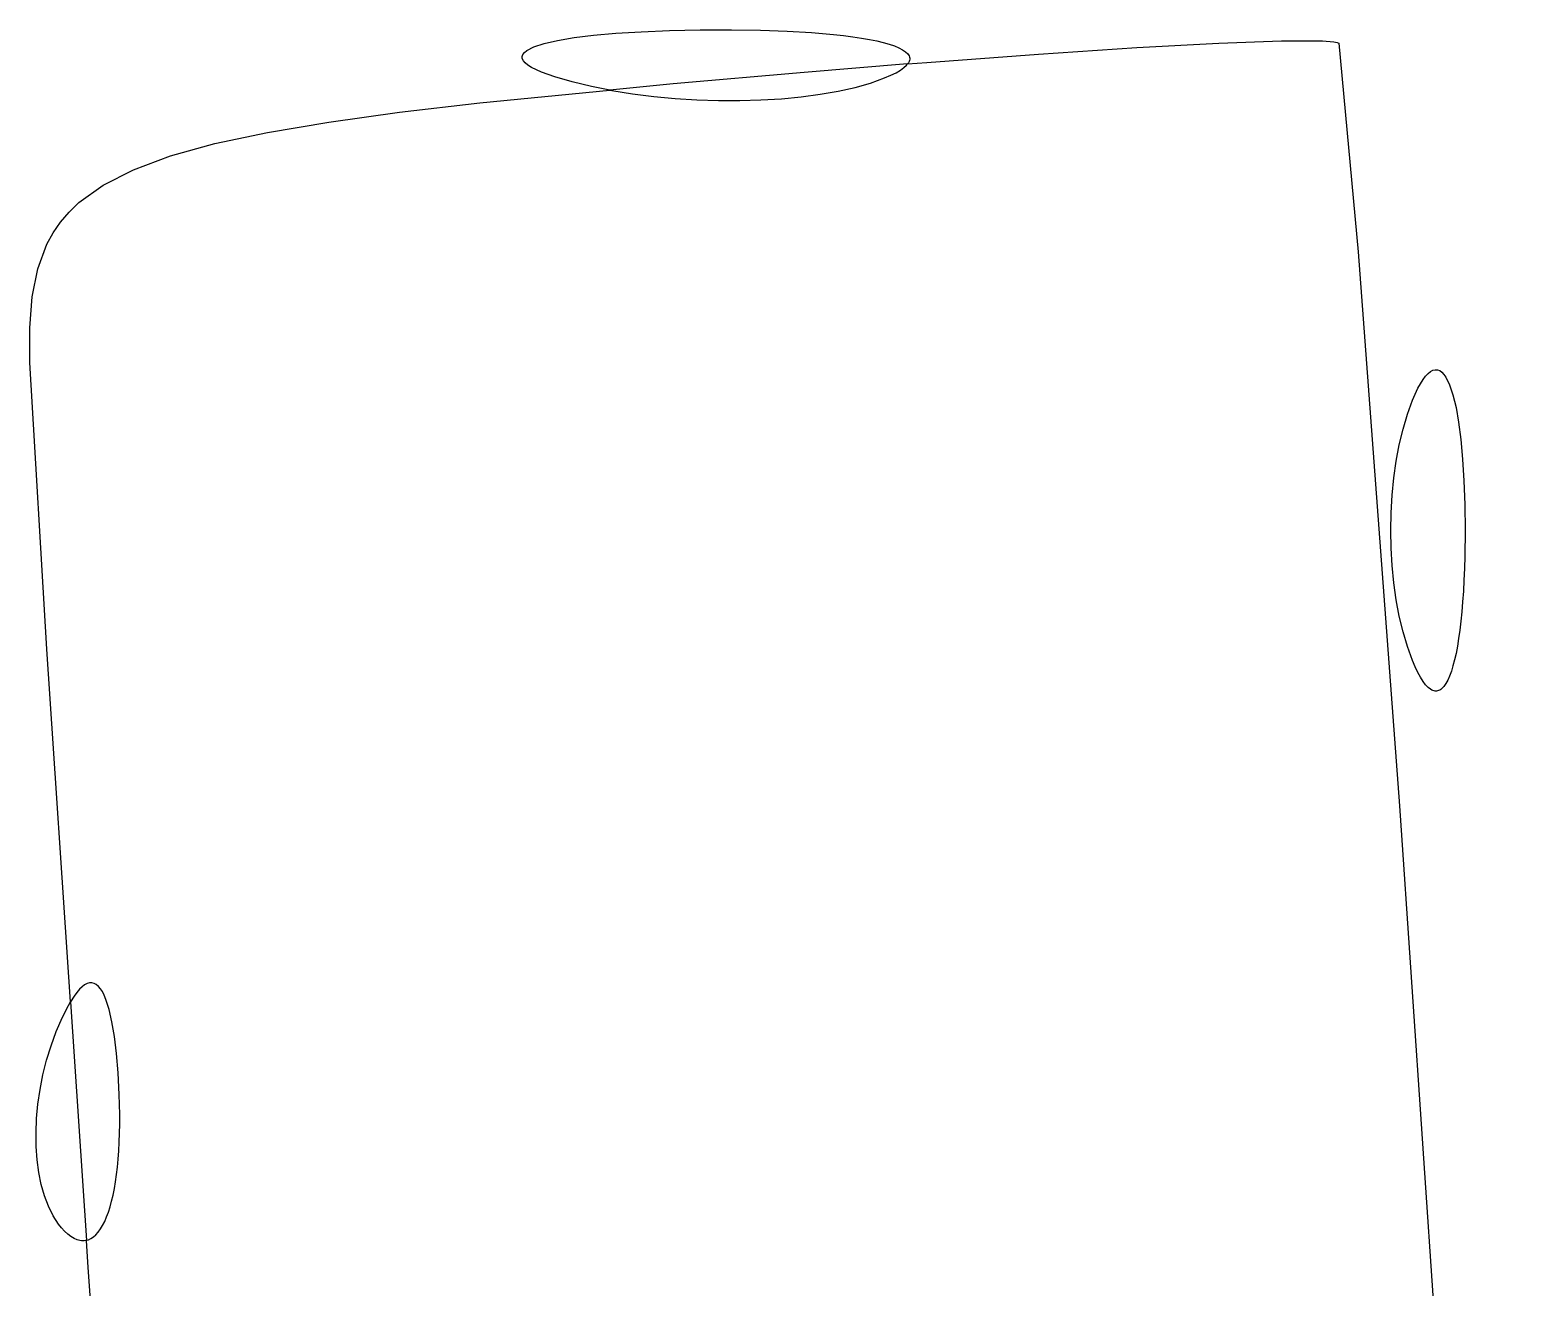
# Model space of a CAD drawing. Extents: x 70.3 to 133.4, y -81.7 to -32.
# Drawn here: x 71.3632 to 71.477, y -65.2707 to -65.1749 of the extents above; entities that cross this region are included whole.
import ezdxf

# ---------------------------------------------------------------- set-up
doc = ezdxf.new("R2010")
doc.units = 0
doc.layers.add('BLACK', color=7, linetype='CONTINUOUS')

msp = doc.modelspace()

# ---------------------------------------------------------------- linework, layer by layer
at = {"layer": 'BLACK', "linetype": 'CONTINUOUS'}
for p, q in [((71.40982, -65.175055), (71.411964, -65.17497)), ((71.411964, -65.17497), (71.414317, -65.174921)), ((71.414317, -65.174921), (71.416692, -65.174912)), ((71.416692, -65.174912), (71.418901, -65.174943)), ((71.418901, -65.174943), (71.420937, -65.175012)), ((71.401624, -65.176204), (71.402409, -65.175946)), ((71.402409, -65.175946), (71.403434, -65.175712)), ((71.403434, -65.175712), (71.404692, -65.175504)), ((71.404692, -65.175504), (71.406179, -65.175324)), ((71.406179, -65.175324), (71.40789, -65.175174)), ((71.40789, -65.175174), (71.40982, -65.175055)), ((71.420937, -65.175012), (71.422792, -65.175119)), ((71.422792, -65.175119), (71.424459, -65.17526)), ((71.424459, -65.17526), (71.425221, -65.175343)), ((71.425221, -65.175343), (71.425932, -65.175434)), ((71.425932, -65.175434), (71.426593, -65.175533)), ((71.426593, -65.175533), (71.427203, -65.17564)), ((71.427203, -65.17564), (71.42776, -65.175754)), ((71.42776, -65.175754), (71.428264, -65.175875)), ((71.428264, -65.175875), (71.428714, -65.176002)), ((71.428714, -65.176002), (71.429109, -65.176137)), ((71.447583, -65.176266), (71.453821, -65.175924)), ((71.453821, -65.175924), (71.458606, -65.175748)), ((71.458606, -65.175748), (71.461728, -65.175748)), ((71.461728, -65.175748), (71.462601, -65.175819)), ((71.462601, -65.175819), (71.462854, -65.175872)), ((71.462854, -65.175872), (71.46298, -65.175938)), ((71.46298, -65.175938), (71.46446, -65.191828)), ((71.400739, -65.176938), (71.40079, -65.176782)), ((71.400752, -65.177098), (71.400739, -65.176938)), ((71.40083, -65.177263), (71.400752, -65.177098)), ((71.40079, -65.176782), (71.400905, -65.17663)), ((71.400905, -65.17663), (71.401083, -65.176483)), ((71.401083, -65.176483), (71.401624, -65.176204)), ((71.429109, -65.176137), (71.429448, -65.176277)), ((71.429448, -65.176277), (71.429731, -65.176424)), ((71.429731, -65.176424), (71.429955, -65.176577)), ((71.429955, -65.176577), (71.430121, -65.176735)), ((71.430121, -65.176735), (71.430182, -65.176817)), ((71.430182, -65.176817), (71.430227, -65.176899)), ((71.430227, -65.176899), (71.430258, -65.176983)), ((71.430258, -65.177242), (71.430227, -65.177331)), ((71.430258, -65.176983), (71.430273, -65.177068)), ((71.430274, -65.177155), (71.430258, -65.177242)), ((71.430273, -65.177068), (71.430274, -65.177155)), ((71.431577, -65.177392), (71.440099, -65.17676)), ((71.440099, -65.17676), (71.447583, -65.176266)), ((71.400973, -65.177431), (71.40083, -65.177263)), ((71.401182, -65.177602), (71.400973, -65.177431)), ((71.401458, -65.177776), (71.401182, -65.177602)), ((71.402211, -65.178133), (71.401458, -65.177776)), ((71.403239, -65.1785), (71.402211, -65.178133)), ((71.422225, -65.178152), (71.412251, -65.179026)), ((71.430111, -65.177512), (71.422225, -65.178152)), ((71.428359, -65.17858), (71.428828, -65.178377)), ((71.428828, -65.178377), (71.42923, -65.178179)), ((71.42923, -65.178179), (71.429566, -65.177983)), ((71.429566, -65.177983), (71.429835, -65.177792)), ((71.429835, -65.177792), (71.43004, -65.177604)), ((71.43004, -65.177604), (71.430111, -65.177512)), ((71.430111, -65.177512), (71.431577, -65.177392)), ((71.430181, -65.177421), (71.430111, -65.177512)), ((71.430227, -65.177331), (71.430181, -65.177421)), ((71.39752, -65.180472), (71.40742, -65.1795)), ((71.404546, -65.178874), (71.403239, -65.1785)), ((71.406027, -65.179227), (71.404546, -65.178874)), ((71.40742, -65.1795), (71.406027, -65.179227)), ((71.412251, -65.179026), (71.40742, -65.1795)), ((71.40742, -65.1795), (71.407566, -65.179529)), ((71.407566, -65.179529), (71.409151, -65.179781)), ((71.424827, -65.179587), (71.426109, -65.179299)), ((71.426109, -65.179299), (71.42729, -65.178963)), ((71.42729, -65.178963), (71.428359, -65.17858)), ((71.391385, -65.181192), (71.39752, -65.180472)), ((71.409151, -65.179781), (71.410769, -65.179983)), ((71.410769, -65.179983), (71.412409, -65.180136)), ((71.412409, -65.180136), (71.414057, -65.180239)), ((71.414057, -65.180239), (71.415703, -65.180293)), ((71.415703, -65.180293), (71.417333, -65.180297)), ((71.417333, -65.180297), (71.418936, -65.180253)), ((71.418936, -65.180253), (71.420499, -65.180159)), ((71.420499, -65.180159), (71.42201, -65.180017)), ((71.42201, -65.180017), (71.423457, -65.179826)), ((71.423457, -65.179826), (71.424827, -65.179587)), ((71.386005, -65.181936), (71.391385, -65.181192)), ((71.377327, -65.183581), (71.381335, -65.182726)), ((71.381335, -65.182726), (71.386005, -65.181936)), ((71.373933, -65.184523), (71.377327, -65.183581)), ((71.371107, -65.185572), (71.373933, -65.184523)), ((71.3688, -65.186748), (71.371107, -65.185572)), ((71.366965, -65.188072), (71.3688, -65.186748)), ((71.36621, -65.188796), (71.366965, -65.188072)), ((71.364996, -65.190381), (71.365556, -65.189565)), ((71.365556, -65.189565), (71.36621, -65.188796)), ((71.364524, -65.191246), (71.364996, -65.190381)), ((71.363823, -65.193137), (71.364524, -65.191246)), ((71.46446, -65.191828), (71.467601, -65.234055)), ((71.363404, -65.195259), (71.363823, -65.193137)), ((71.363221, -65.19763), (71.363404, -65.195259)), ((71.363227, -65.200273), (71.363221, -65.19763)), ((71.36452, -65.222124), (71.363227, -65.200273)), ((71.469589, -65.201295), (71.469778, -65.201094)), ((71.469778, -65.201094), (71.469964, -65.200946)), ((71.469964, -65.200946), (71.470146, -65.200853)), ((71.470146, -65.200853), (71.470323, -65.200812)), ((71.470323, -65.200812), (71.470496, -65.200824)), ((71.470496, -65.200824), (71.470663, -65.200888)), ((71.470663, -65.200888), (71.470826, -65.201003)), ((71.470826, -65.201003), (71.470983, -65.201168)), ((71.468591, -65.20314), (71.468999, -65.202232)), ((71.468999, -65.202232), (71.469396, -65.201552)), ((71.469396, -65.201552), (71.469589, -65.201295)), ((71.470983, -65.201168), (71.471134, -65.201384)), ((71.471134, -65.201384), (71.471419, -65.201961)), ((71.471419, -65.201961), (71.471678, -65.202731)), ((71.468204, -65.204202), (71.468591, -65.20314)), ((71.471678, -65.202731), (71.471909, -65.203687)), ((71.467869, -65.205335), (71.468204, -65.204202)), ((71.471909, -65.203687), (71.47211, -65.204825)), ((71.467585, -65.20653), (71.467869, -65.205335)), ((71.47211, -65.204825), (71.472279, -65.206139)), ((71.467353, -65.207775), (71.467585, -65.20653)), ((71.472279, -65.206139), (71.472414, -65.207625)), ((71.467172, -65.209061), (71.467353, -65.207775)), ((71.472414, -65.207625), (71.472513, -65.209278)), ((71.467043, -65.210377), (71.467172, -65.209061)), ((71.472513, -65.209278), (71.472574, -65.211091)), ((71.466966, -65.211714), (71.467043, -65.210377)), ((71.472574, -65.211091), (71.472595, -65.213061)), ((71.46694, -65.213061), (71.466966, -65.211714)), ((71.466966, -65.214408), (71.46694, -65.213061)), ((71.472595, -65.213061), (71.472574, -65.215031)), ((71.467043, -65.215745), (71.466966, -65.214408)), ((71.467172, -65.217062), (71.467043, -65.215745)), ((71.472574, -65.215031), (71.472549, -65.215958)), ((71.467353, -65.218348), (71.467172, -65.217062)), ((71.472513, -65.216845), (71.472468, -65.217692)), ((71.472549, -65.215958), (71.472513, -65.216845)), ((71.472468, -65.217692), (71.472414, -65.218497)), ((71.467585, -65.219593), (71.467353, -65.218348)), ((71.472351, -65.219261), (71.472279, -65.219983)), ((71.472414, -65.218497), (71.472351, -65.219261)), ((71.467869, -65.220788), (71.467585, -65.219593)), ((71.472279, -65.219983), (71.472199, -65.220662)), ((71.468204, -65.221921), (71.467869, -65.220788)), ((71.47211, -65.221298), (71.472013, -65.221889)), ((71.472199, -65.220662), (71.47211, -65.221298)), ((71.366318, -65.249005), (71.36452, -65.222124)), ((71.468591, -65.222983), (71.468204, -65.221921)), ((71.471909, -65.222436), (71.471797, -65.222937)), ((71.472013, -65.221889), (71.471909, -65.222436)), ((71.468797, -65.223466), (71.468591, -65.222983)), ((71.468999, -65.223891), (71.468797, -65.223466)), ((71.469199, -65.224259), (71.468999, -65.223891)), ((71.471552, -65.2238), (71.471419, -65.224161)), ((71.471678, -65.223392), (71.471552, -65.2238)), ((71.471797, -65.222937), (71.471678, -65.223392)), ((71.469396, -65.224571), (71.469199, -65.224259)), ((71.469589, -65.224828), (71.469396, -65.224571)), ((71.469778, -65.225029), (71.469589, -65.224828)), ((71.469964, -65.225176), (71.469778, -65.225029)), ((71.470983, -65.224954), (71.470826, -65.22512)), ((71.471134, -65.224739), (71.470983, -65.224954)), ((71.47128, -65.224474), (71.471134, -65.224739)), ((71.471419, -65.224161), (71.47128, -65.224474)), ((71.470056, -65.22523), (71.469964, -65.225176)), ((71.470146, -65.22527), (71.470056, -65.22523)), ((71.470235, -65.225297), (71.470146, -65.22527)), ((71.470323, -65.22531), (71.470235, -65.225297)), ((71.47041, -65.225311), (71.470323, -65.22531)), ((71.470496, -65.225298), (71.47041, -65.225311)), ((71.47058, -65.225273), (71.470496, -65.225298)), ((71.470663, -65.225235), (71.47058, -65.225273)), ((71.470745, -65.225183), (71.470663, -65.225235)), ((71.470826, -65.22512), (71.470745, -65.225183)), ((71.467601, -65.234055), (71.477024, -65.371811)), ((71.367397, -65.247704), (71.367203, -65.247848)), ((71.367586, -65.247608), (71.367397, -65.247704)), ((71.367769, -65.247557), (71.367586, -65.247608)), ((71.367946, -65.247553), (71.367769, -65.247557)), ((71.368118, -65.247595), (71.367946, -65.247553)), ((71.368284, -65.247683), (71.368118, -65.247595)), ((71.368444, -65.247816), (71.368284, -65.247683)), ((71.366589, -65.248559), (71.366318, -65.249005)), ((71.366799, -65.248275), (71.366589, -65.248559)), ((71.367003, -65.248038), (71.366799, -65.248275)), ((71.367203, -65.247848), (71.367003, -65.248038)), ((71.368597, -65.247996), (71.368444, -65.247816)), ((71.368744, -65.24822), (71.368597, -65.247996)), ((71.368884, -65.24849), (71.368744, -65.24822)), ((71.369017, -65.248806), (71.368884, -65.24849)), ((71.369263, -65.249571), (71.369017, -65.248806)), ((71.365706, -65.250169), (71.366156, -65.249269)), ((71.366156, -65.249269), (71.366318, -65.249005)), ((71.366318, -65.249005), (71.367533, -65.267178)), ((71.36948, -65.250515), (71.369263, -65.249571)), ((71.365238, -65.251261), (71.365706, -65.250169)), ((71.369667, -65.251637), (71.36948, -65.250515)), ((71.364499, -65.253451), (71.364839, -65.252347)), ((71.364839, -65.252347), (71.365238, -65.251261)), ((71.369823, -65.252936), (71.369667, -65.251637)), ((71.364219, -65.254566), (71.364499, -65.253451)), ((71.369945, -65.254409), (71.369823, -65.252936)), ((71.363998, -65.255684), (71.364219, -65.254566)), ((71.370034, -65.256056), (71.369945, -65.254409)), ((71.363836, -65.256797), (71.363998, -65.255684)), ((71.363734, -65.257897), (71.363836, -65.256797)), ((71.37006, -65.25683), (71.370034, -65.256056)), ((71.370073, -65.257581), (71.37006, -65.25683)), ((71.363689, -65.258976), (71.363734, -65.257897)), ((71.370074, -65.258309), (71.370073, -65.257581)), ((71.363703, -65.260027), (71.363689, -65.258976)), ((71.370039, -65.259695), (71.370062, -65.259014)), ((71.370062, -65.259014), (71.370074, -65.258309)), ((71.363774, -65.261042), (71.363703, -65.260027)), ((71.370003, -65.260351), (71.370039, -65.259695)), ((71.363903, -65.262012), (71.363774, -65.261042)), ((71.369899, -65.261585), (71.369957, -65.260981)), ((71.369957, -65.260981), (71.370003, -65.260351)), ((71.364089, -65.262931), (71.363903, -65.262012)), ((71.369751, -65.262711), (71.36983, -65.262162)), ((71.36983, -65.262162), (71.369899, -65.261585)), ((71.364332, -65.26379), (71.364089, -65.262931)), ((71.369452, -65.264188), (71.369562, -65.263725)), ((71.369562, -65.263725), (71.369662, -65.263233)), ((71.369662, -65.263233), (71.369751, -65.262711)), ((71.364631, -65.264582), (71.364332, -65.26379)), ((71.364987, -65.265298), (71.364631, -65.264582)), ((71.369205, -65.265022), (71.369333, -65.26462)), ((71.369333, -65.26462), (71.369452, -65.264188)), ((71.365398, -65.265932), (71.364987, -65.265298)), ((71.365625, -65.266215), (71.365398, -65.265932)), ((71.368767, -65.266035), (71.368922, -65.26573)), ((71.368922, -65.26573), (71.369068, -65.265392)), ((71.369068, -65.265392), (71.369205, -65.265022)), ((71.365865, -65.266474), (71.365625, -65.266215)), ((71.36611, -65.2667), (71.365865, -65.266474)), ((71.36635, -65.266884), (71.36611, -65.2667)), ((71.366586, -65.267026), (71.36635, -65.266884)), ((71.366816, -65.267127), (71.366586, -65.267026)), ((71.36704, -65.267188), (71.366816, -65.267127)), ((71.367575, -65.267168), (71.367678, -65.267136)), ((71.367678, -65.267136), (71.367877, -65.267042)), ((71.367877, -65.267042), (71.36807, -65.266912)), ((71.36807, -65.266912), (71.368256, -65.266745)), ((71.368256, -65.266745), (71.368434, -65.266543)), ((71.368434, -65.266543), (71.368605, -65.266306)), ((71.368605, -65.266306), (71.368767, -65.266035)), ((71.36715, -65.267204), (71.36704, -65.267188)), ((71.367259, -65.267209), (71.36715, -65.267204)), ((71.367366, -65.267205), (71.367259, -65.267209)), ((71.367471, -65.267192), (71.367366, -65.267205)), ((71.367533, -65.267178), (71.367471, -65.267192)), ((71.367533, -65.267178), (71.367575, -65.267168)), ((71.36767, -65.269233), (71.367533, -65.267178)), ((71.367919, -65.272782), (71.36767, -65.269233))]:
    msp.add_line(p, q, dxfattribs=at)

doc.saveas('drawing.dxf')
